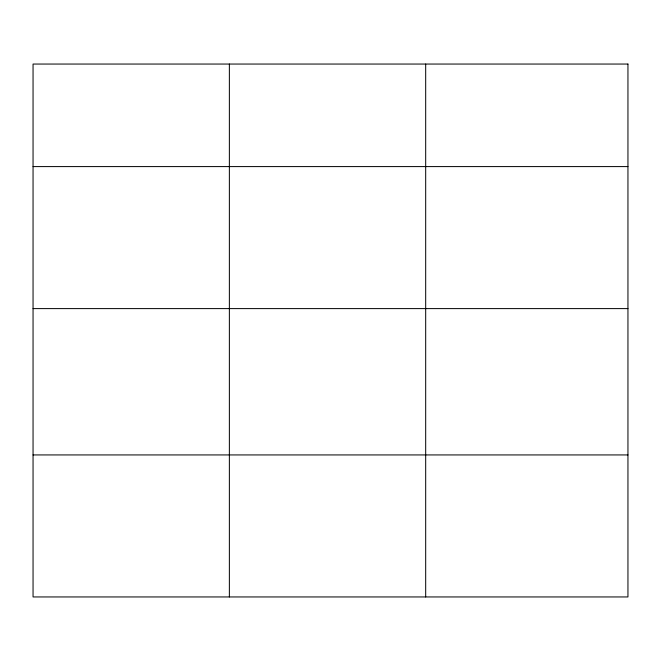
<?xml version="1.0" encoding="UTF-8"?>
<svg xmlns="http://www.w3.org/2000/svg" width="661" height="661" viewBox="0 0 661 661"><rect width="100%" height="100%" fill="white"/><g stroke="black" fill="none" stroke-linecap="round" stroke-linejoin="round"><path stroke-width="0.99" d="M33.05 166.589L627.95 166.589M33.05 308.604L627.95 308.604M33.05 454.933L627.95 454.933M425.684 64.051L425.684 596.949M229.367 64.051L229.367 596.949M627.95 64.051L33.05 64.051L33.05 596.949L627.95 596.949L627.95 64.051"/></g></svg>
